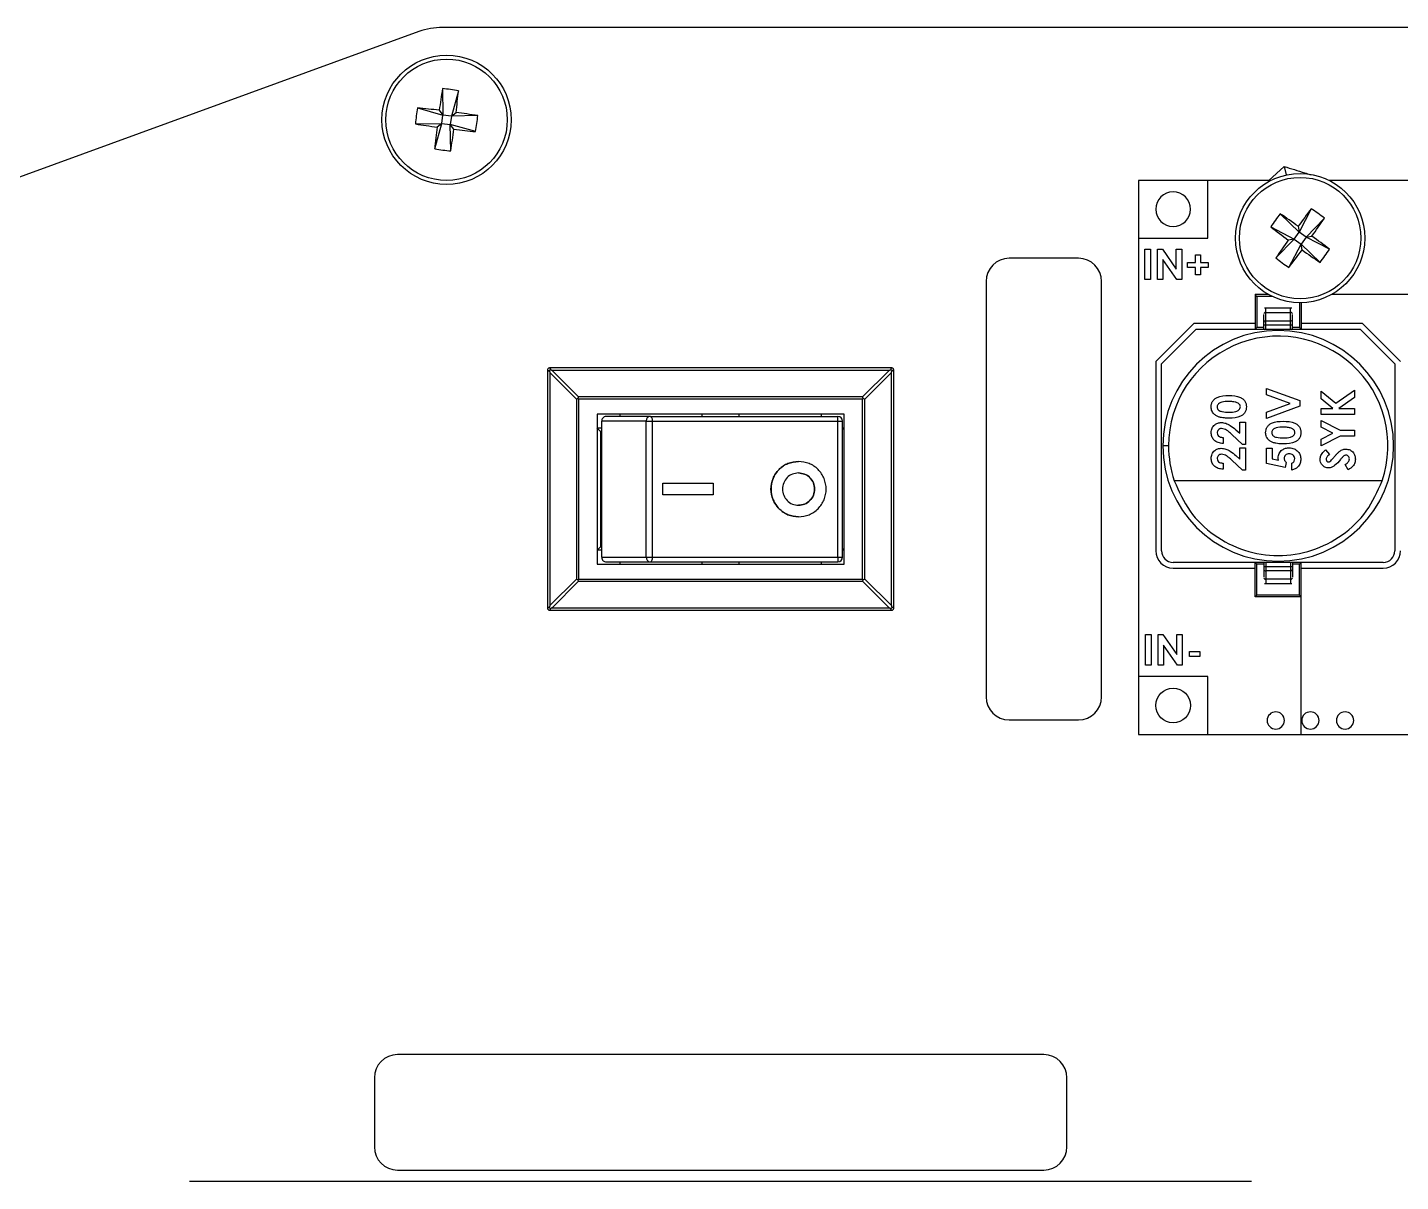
# Model space of a CAD drawing. Header units: millimetres. Extents: x 53 to 376, y 29 to 265.
# Drawn here: x 293.96 to 323.7, y 106.38 to 131.38 of the extents above; entities that cross this region are included whole.
import ezdxf

# ---------------------------------------------------------------- set-up
doc = ezdxf.new("R2010")
doc.units = ezdxf.units.MM

msp = doc.modelspace()

# ---------------------------------------------------------------- linework, layer by layer
at = {"color": 7, "linetype": 'Continuous', "lineweight": 25}
for p, q in [((302.4364, 131.2924), (261.4728, 116.3828)), ((362.9728, 131.3828), (302.9494, 131.3828)), ((302.9473, 130.057), (302.9576, 129.4863)), ((303.2947, 130.0125), (303.1411, 129.4628)), ((302.4079, 129.6399), (302.9576, 129.4863)), ((302.8788, 129.5882), (302.9576, 129.4863)), ((302.9341, 129.3028), (302.9576, 129.4863)), ((303.1411, 129.4628), (302.9576, 129.4863)), ((303.1411, 129.4628), (303.1176, 129.2793)), ((303.1411, 129.4628), (303.243, 129.5416)), ((303.7117, 129.4731), (303.1411, 129.4628)), ((302.3635, 129.2926), (302.9341, 129.3028)), ((302.7805, 128.7531), (302.9341, 129.3028)), ((302.9341, 129.3028), (302.8322, 129.224)), ((302.9341, 129.3028), (303.1176, 129.2793)), ((303.1964, 129.1774), (303.1176, 129.2793)), ((303.6673, 129.1257), (303.1176, 129.2793)), ((303.1278, 128.7087), (303.1176, 129.2793)), ((320.8485, 128.0703), (321.1779, 128.3725)), ((318.0228, 128.0703), (318.0228, 126.8203)), ((319.5228, 128.0703), (318.0228, 128.0703)), ((319.5228, 126.8203), (319.5228, 128.0703)), ((320.8923, 128.0703), (319.5228, 128.0703)), ((341.9154, 128.0703), (322.1532, 128.0703)), ((321.0917, 127.3465), (321.5018, 126.9494)), ((321.7647, 127.456), (321.5018, 126.9494)), ((320.8871, 127.0623), (321.3937, 126.7993)), ((321.4811, 127.0766), (321.5018, 126.9494)), ((322.0489, 127.2513), (321.6519, 126.8413)), ((318.0228, 126.8203), (319.5228, 126.8203)), ((318.0228, 126.8203), (318.0228, 117.3203)), ((320.9966, 126.3893), (321.3937, 126.7993)), ((321.3937, 126.7993), (321.2665, 126.7786)), ((321.2808, 126.1847), (321.5438, 126.6912)), ((321.3937, 126.7993), (321.5018, 126.9494)), ((321.3937, 126.7993), (321.5438, 126.6912)), ((321.6519, 126.8413), (321.5018, 126.9494)), ((321.6519, 126.8413), (321.5438, 126.6912)), ((321.5645, 126.5641), (321.5438, 126.6912)), ((321.9538, 126.2942), (321.5438, 126.6912)), ((321.6519, 126.8413), (321.779, 126.862)), ((322.1584, 126.5784), (321.6519, 126.8413)), ((318.1611, 125.9203), (318.1611, 126.5818)), ((318.1611, 126.5818), (318.2798, 126.5818)), ((318.2798, 126.5818), (318.2798, 125.9203)), ((318.4325, 125.9203), (318.4325, 126.5818)), ((318.4325, 126.5818), (318.5394, 126.5818)), ((318.5394, 126.5818), (318.8395, 126.1465)), ((318.8395, 126.1465), (318.8395, 126.5818)), ((318.8395, 126.5818), (318.9582, 126.5818)), ((318.9582, 126.5818), (318.9582, 125.9203)), ((319.255, 126.4546), (319.3653, 126.4546)), ((319.255, 126.2934), (319.255, 126.4546)), ((319.3653, 126.4546), (319.3653, 126.2934)), ((316.7228, 126.3828), (315.2228, 126.3828)), ((318.8505, 125.9203), (318.5512, 126.3543)), ((318.5512, 126.3543), (318.5512, 125.9203)), ((319.0854, 126.1832), (319.0854, 126.2934)), ((319.0854, 126.2934), (319.255, 126.2934)), ((319.255, 126.1832), (319.0854, 126.1832)), ((319.255, 126.0221), (319.255, 126.1832)), ((319.3653, 126.2934), (319.5349, 126.2934)), ((319.5349, 126.1832), (319.3653, 126.1832)), ((319.3653, 126.1832), (319.3653, 126.0221)), ((319.5349, 126.2934), (319.5349, 126.1832)), ((314.7228, 125.8828), (314.7228, 116.8828)), ((317.2228, 116.8828), (317.2228, 125.8828)), ((318.2798, 125.9203), (318.1611, 125.9203)), ((318.5512, 125.9203), (318.4325, 125.9203)), ((318.9582, 125.9203), (318.8505, 125.9203)), ((319.3653, 126.0221), (319.255, 126.0221)), ((320.5866, 125.5565), (320.5478, 125.5953)), ((320.845, 125.5953), (320.5478, 125.5953)), ((320.5478, 125.5953), (320.5478, 124.8453)), ((320.9205, 125.5565), (320.5866, 125.5565)), ((320.5866, 125.5565), (320.5866, 124.8842)), ((325.3728, 125.5953), (322.2005, 125.5953)), ((320.7491, 125.3065), (320.7803, 125.3065)), ((320.7803, 125.2117), (320.7803, 125.3065)), ((320.7803, 125.3065), (321.3153, 125.3065)), ((320.7803, 125.0286), (320.7803, 125.2117)), ((320.7803, 125.2117), (321.3153, 125.2117)), ((321.3153, 125.2117), (321.3153, 125.3065)), ((321.3153, 125.3065), (321.3464, 125.3065)), ((321.3153, 125.0286), (321.3153, 125.2117)), ((321.5089, 125.4204), (321.5089, 124.8842)), ((321.5478, 125.4205), (321.5478, 124.8453)), ((319.221, 124.9703), (318.3978, 124.1471)), ((320.5478, 124.9703), (319.221, 124.9703)), ((320.7353, 124.9888), (320.7353, 125.1674)), ((320.7353, 124.9402), (320.7353, 124.9888)), ((320.7353, 124.8453), (320.7353, 124.9402)), ((320.7353, 124.9402), (320.7803, 124.9402)), ((320.7803, 124.9402), (320.7803, 125.0286)), ((320.7803, 125.0286), (321.3153, 125.0286)), ((320.7803, 124.8453), (320.7803, 124.9402)), ((320.7803, 124.9402), (321.3153, 124.9402)), ((321.3153, 124.9402), (321.3153, 125.0286)), ((321.3153, 124.9402), (321.3603, 124.9402)), ((321.3153, 124.8453), (321.3153, 124.9402)), ((321.3603, 124.9888), (321.3603, 125.1674)), ((321.3603, 124.9402), (321.3603, 124.9888)), ((321.3603, 124.8453), (321.3603, 124.9402)), ((322.8745, 124.9703), (321.5478, 124.9703)), ((323.6978, 124.1471), (322.8745, 124.9703)), ((318.5228, 124.0953), (319.2728, 124.8453)), ((319.2728, 124.8453), (322.8228, 124.8453)), ((320.5866, 124.8842), (320.5478, 124.8453)), ((320.7353, 124.8842), (320.5866, 124.8842)), ((321.5089, 124.8842), (321.3603, 124.8842)), ((321.5089, 124.8842), (321.5478, 124.8453)), ((322.8228, 124.8453), (323.5728, 124.0953)), ((312.6728, 124.0078), (305.2728, 124.0078)), ((318.3978, 124.1471), (318.3978, 120.0453)), ((318.5228, 120.0453), (318.5228, 124.0953)), ((323.5728, 124.0953), (323.5728, 120.0453)), ((305.2228, 123.9578), (305.2228, 118.8078)), ((305.2758, 123.9078), (305.8508, 123.3329)), ((305.2758, 123.9078), (305.2758, 118.8578)), ((305.3228, 123.9548), (305.8977, 123.3798)), ((312.6228, 123.9548), (305.3228, 123.9548)), ((312.6228, 123.9548), (312.0478, 123.3798)), ((312.6697, 123.9078), (312.0948, 123.3329)), ((312.6697, 118.8578), (312.6697, 123.9078)), ((312.7228, 118.8078), (312.7228, 123.9578)), ((320.7953, 123.5643), (321.5203, 123.3015)), ((320.7953, 123.4258), (320.7953, 123.5643)), ((321.3102, 123.239), (320.7953, 123.4258)), ((321.9757, 123.502), (322.2964, 123.2437)), ((321.9757, 123.3378), (321.9757, 123.502)), ((322.2964, 123.2437), (322.7007, 123.5272)), ((322.7007, 123.5272), (322.7007, 123.3704)), ((305.8827, 123.3479), (305.8508, 123.3329)), ((305.8508, 123.3329), (305.8508, 119.4328)), ((305.8977, 123.3798), (305.8827, 123.3479)), ((312.0478, 123.3798), (305.8977, 123.3798)), ((312.0478, 123.3329), (305.8977, 123.3329)), ((305.8977, 123.3329), (305.8977, 119.4328)), ((312.0628, 123.3479), (312.0478, 123.3798)), ((312.0478, 119.4328), (312.0478, 123.3329)), ((312.0948, 123.3329), (312.0628, 123.3479)), ((312.0948, 119.4328), (312.0948, 123.3329)), ((320.7953, 123.0527), (321.3102, 123.239)), ((321.5203, 123.1761), (320.7953, 122.9137)), ((321.5203, 123.3015), (321.5203, 123.1761)), ((322.2309, 123.1321), (321.9757, 123.3378)), ((321.9757, 123.1321), (322.2309, 123.1321)), ((321.9757, 123.002), (321.9757, 123.1321)), ((322.7007, 123.3704), (322.3607, 123.1321)), ((322.3607, 123.1321), (322.7007, 123.1321)), ((322.7007, 123.1321), (322.7007, 123.002)), ((311.6478, 123.0078), (306.2978, 123.0078)), ((306.2978, 123.0078), (306.2978, 119.7578)), ((307.36, 122.8578), (306.3967, 122.8578)), ((306.3967, 119.9078), (306.3967, 122.8578)), ((307.4471, 122.9578), (306.4937, 122.9578)), ((306.7978, 122.9578), (306.7978, 123.0078)), ((307.36, 122.8578), (307.4987, 122.8578)), ((307.36, 119.9078), (307.36, 122.8578)), ((307.4471, 122.9578), (311.5124, 122.9578)), ((307.4987, 119.9078), (307.4987, 122.8578)), ((307.4987, 122.8578), (311.5105, 122.8578)), ((308.5728, 122.9578), (308.5728, 123.0078)), ((309.3728, 122.9578), (309.3728, 123.0078)), ((311.1478, 123.0078), (311.1478, 122.9578)), ((311.5105, 119.9078), (311.5105, 122.8578)), ((311.5105, 122.8578), (311.6124, 122.8578)), ((311.6124, 119.9078), (311.6124, 122.8578)), ((311.6478, 119.7578), (311.6478, 123.0078)), ((320.219, 122.8347), (320.3398, 122.8347)), ((320.219, 122.5907), (320.219, 122.8347)), ((320.3398, 122.8347), (320.3398, 122.3514)), ((320.7953, 122.9137), (320.7953, 123.0527)), ((322.7007, 123.002), (321.9757, 123.002)), ((321.9757, 122.8672), (322.3867, 122.6581)), ((321.9757, 122.7224), (321.9757, 122.8672)), ((306.2978, 122.7078), (306.3967, 122.7078)), ((306.3728, 122.6328), (306.3728, 120.1328)), ((306.3967, 122.6328), (306.3728, 122.6328)), ((311.6124, 122.7078), (311.6478, 122.7078)), ((320.2739, 122.3514), (320.0454, 122.566)), ((320.1323, 122.6664), (320.219, 122.5907)), ((322.23, 122.593), (321.9757, 122.7224)), ((321.9757, 122.4636), (322.23, 122.593)), ((322.3867, 122.528), (321.9757, 122.3188)), ((322.3867, 122.6581), (322.7007, 122.6581)), ((322.7007, 122.528), (322.3867, 122.528)), ((322.7007, 122.6581), (322.7007, 122.528)), ((318.6728, 122.3203), (318.5478, 122.3203)), ((319.8565, 122.5001), (319.8565, 122.3699)), ((320.219, 122.277), (320.3398, 122.277)), ((320.219, 122.033), (320.219, 122.277)), ((320.3398, 122.3514), (320.2739, 122.3514)), ((320.3398, 122.277), (320.3398, 121.7937)), ((320.7953, 122.2677), (320.9161, 122.2677)), ((320.7953, 121.9376), (320.7953, 122.2677)), ((320.9161, 122.2677), (320.9161, 122.0407)), ((321.9757, 122.3188), (321.9757, 122.4636)), ((322.0726, 122.2305), (322.1616, 122.1332)), ((310.6592, 121.9828), (310.6583, 121.9828)), ((319.8565, 121.9424), (319.8565, 121.8123)), ((320.2739, 121.7937), (320.0454, 122.0083)), ((320.1323, 122.1087), (320.219, 122.033)), ((321.1975, 121.8523), (320.7953, 121.9376)), ((320.9161, 122.0407), (321.0532, 122.0124)), ((321.2227, 121.9618), (321.1975, 121.8523)), ((321.3436, 121.7937), (321.3436, 121.9424)), ((320.3398, 121.7937), (320.2739, 121.7937)), ((322.5649, 121.803), (322.4962, 121.9174)), ((307.7175, 121.2578), (307.7175, 121.5078)), ((307.7224, 121.5078), (307.7175, 121.5078)), ((307.7224, 121.2578), (307.7224, 121.5078)), ((308.8119, 121.5078), (308.8119, 121.2578)), ((323.2978, 121.56), (318.7978, 121.56)), ((307.7224, 121.2578), (307.7175, 121.2578)), ((310.6592, 120.7828), (310.6583, 120.7828)), ((306.3967, 120.0578), (306.2978, 120.0578)), ((306.3728, 120.1328), (306.3967, 120.1328)), ((306.3967, 119.9078), (307.36, 119.9078)), ((307.36, 119.9078), (307.4987, 119.9078)), ((307.4987, 119.9078), (311.5105, 119.9078)), ((311.5105, 119.9078), (311.6124, 119.9078)), ((311.6478, 120.0578), (311.6124, 120.0932)), ((311.6478, 120.0578), (311.6124, 120.0578)), ((306.2978, 119.7578), (311.6478, 119.7578)), ((306.4937, 119.8078), (307.4471, 119.8078)), ((306.7978, 119.7578), (306.7978, 119.8078)), ((307.4471, 119.8078), (311.5124, 119.8078)), ((308.5728, 119.7578), (308.5728, 119.8078)), ((309.3728, 119.7578), (309.3728, 119.8078)), ((311.1478, 119.8078), (311.1478, 119.7578)), ((323.3228, 119.7953), (318.7728, 119.7953)), ((318.7728, 119.6703), (320.5478, 119.6703)), ((320.5866, 119.7565), (320.5478, 119.7953)), ((320.5478, 119.0453), (320.5478, 119.7953)), ((320.5866, 119.0842), (320.5866, 119.7565)), ((320.7353, 119.7565), (320.5866, 119.7565)), ((320.7353, 119.7953), (320.7353, 119.7005)), ((320.7803, 119.7005), (320.7353, 119.7005)), ((320.7353, 119.7005), (320.7353, 119.6518)), ((320.7353, 119.6518), (320.7353, 119.4732)), ((320.7803, 119.7953), (320.7803, 119.7005)), ((321.3153, 119.7005), (320.7803, 119.7005)), ((320.7803, 119.7005), (320.7803, 119.612)), ((321.3153, 119.612), (320.7803, 119.612)), ((320.7803, 119.612), (320.7803, 119.429)), ((321.3153, 119.7953), (321.3153, 119.7005)), ((321.3603, 119.7005), (321.3153, 119.7005)), ((321.3153, 119.7005), (321.3153, 119.612)), ((321.3153, 119.612), (321.3153, 119.429)), ((321.3603, 119.7953), (321.3603, 119.7005)), ((321.5089, 119.7565), (321.3603, 119.7565)), ((321.3603, 119.7005), (321.3603, 119.6518)), ((321.3603, 119.6518), (321.3603, 119.4732)), ((321.5089, 119.7565), (321.5478, 119.7953)), ((321.5089, 119.0842), (321.5089, 119.7565)), ((321.5478, 119.0453), (321.5478, 119.7953)), ((321.5478, 116.0703), (321.5478, 119.6703)), ((321.5478, 119.6703), (323.3228, 119.6703)), ((305.2758, 118.8578), (305.8508, 119.4328)), ((305.3228, 118.8109), (305.8977, 119.3858)), ((305.8508, 119.4328), (305.8827, 119.4178)), ((305.8827, 119.4178), (305.8977, 119.3858)), ((305.8977, 119.4328), (312.0478, 119.4328)), ((305.8977, 119.3858), (312.0478, 119.3858)), ((312.0478, 119.3858), (312.0628, 119.4178)), ((312.6228, 118.8109), (312.0478, 119.3858)), ((312.0628, 119.4178), (312.0948, 119.4328)), ((312.6697, 118.8578), (312.0948, 119.4328)), ((320.7803, 119.3341), (320.7491, 119.3341)), ((321.3153, 119.429), (320.7803, 119.429)), ((320.7803, 119.429), (320.7803, 119.3341)), ((321.3153, 119.3341), (320.7803, 119.3341)), ((321.3153, 119.429), (321.3153, 119.3341)), ((321.3464, 119.3341), (321.3153, 119.3341)), ((320.5866, 119.0842), (320.5478, 119.0453)), ((321.5478, 119.0453), (320.5478, 119.0453)), ((321.5089, 119.0842), (320.5866, 119.0842)), ((321.5089, 119.0842), (321.5478, 119.0453)), ((305.2728, 118.7578), (312.6728, 118.7578)), ((305.3228, 118.8109), (312.6228, 118.8109)), ((318.1748, 118.2318), (318.2935, 118.2318)), ((318.1748, 117.5703), (318.1748, 118.2318)), ((318.2935, 118.2318), (318.2935, 117.5703)), ((318.4461, 117.5703), (318.4461, 118.2318)), ((318.4461, 118.2318), (318.553, 118.2318)), ((318.553, 118.2318), (318.8532, 117.7965)), ((318.8532, 117.7965), (318.8532, 118.2318)), ((318.8532, 118.2318), (318.9719, 118.2318)), ((318.9719, 118.2318), (318.9719, 117.5703)), ((318.8642, 117.5703), (318.5648, 118.0043)), ((318.5648, 118.0043), (318.5648, 117.5703)), ((319.1245, 117.7569), (319.1245, 117.8671)), ((319.1245, 117.8671), (319.3535, 117.8671)), ((319.3535, 117.8671), (319.3535, 117.7569)), ((318.2935, 117.5703), (318.1748, 117.5703)), ((318.5648, 117.5703), (318.4461, 117.5703)), ((318.9719, 117.5703), (318.8642, 117.5703)), ((319.3535, 117.7569), (319.1245, 117.7569)), ((318.0228, 117.3203), (318.0228, 116.0703)), ((319.5228, 117.3203), (318.0228, 117.3203)), ((319.5228, 116.0703), (319.5228, 117.3203)), ((315.2228, 116.3828), (316.7228, 116.3828)), ((318.0228, 116.0703), (319.5228, 116.0703)), ((319.5228, 116.0703), (321.5478, 116.0703)), ((321.5478, 116.0703), (324.6978, 116.0703)), ((315.9728, 109.1328), (301.9728, 109.1328)), ((301.4728, 108.6328), (301.4728, 107.1328)), ((316.4728, 107.1328), (316.4728, 108.6328)), ((301.9728, 106.6328), (315.9728, 106.6328)), ((320.4728, 106.3828), (297.4728, 106.3828))]:
    msp.add_line(p, q, dxfattribs=at)
at = {"color": 8, "linetype": 'Continuous', "lineweight": 25}
for p, q in [((321.1779, 128.3725), (321.2192, 128.187)), ((320.7491, 125.2117), (320.7803, 125.2117)), ((321.3153, 125.2117), (321.3464, 125.2117)), ((320.7803, 119.429), (320.7491, 119.429)), ((321.3464, 119.429), (321.3153, 119.429))]:
    msp.add_line(p, q, dxfattribs=at)
at = {"color": 7, "linetype": 'Continuous', "lineweight": 25, "flags": 128}
for points in [[(307.4987, 122.8578), (307.4977, 122.8773), (307.4948, 122.8961), (307.49, 122.9134), (307.4836, 122.9285), (307.4758, 122.941), (307.4668, 122.9502), (307.4571, 122.9559), (307.4471, 122.9578)], [(306.3728, 122.6328), (306.3308, 122.6748), (306.2978, 122.7078)], [(311.6124, 122.6725), (311.6148, 122.6748), (311.6478, 122.7078)], [(306.2978, 120.0578), (306.3398, 120.0998), (306.3728, 120.1328)], [(307.4471, 119.8078), (307.4571, 119.8097), (307.4668, 119.8154), (307.4758, 119.8247), (307.4836, 119.8371), (307.49, 119.8523), (307.4948, 119.8696), (307.4977, 119.8883), (307.4987, 119.9078)]]:
    msp.add_lwpolyline(points, dxfattribs=at)
at = {"color": 7, "linetype": 'Continuous', "lineweight": 25}
for centre, radius in [((303.0376, 129.3828), 1.4), ((303.0376, 129.3828), 1.3147), ((321.5228, 126.8203), 1.4), ((321.5228, 126.8203), 1.3147), ((318.7728, 116.6953), 0.375)]:
    msp.add_circle(centre, radius, dxfattribs=at)
for centre, radius, start, end in [((302.9494, 129.8828), 1.5, 90, 110), ((325.5057, 126.5187), 22.8341, 171.08576, 172.27445), ((302.6123, 126.0602), 4.0108, 80.2048, 85.20877), ((280.5764, 132.2686), 22.83, 353.13971, 354.32861), ((306.3607, 128.9575), 4.0113, 170.2054, 175.20874), ((300.1524, 106.9258), 22.8258, 83.13996, 84.32908), ((300.1698, 106.8907), 22.8585, 81.08618, 82.2736), ((299.7145, 129.8081), 4.0112, 350.20543, 355.20886), ((305.899, 151.8328), 22.8158, 261.08551, 262.27515), ((325.5142, 126.4954), 22.8456, 173.14027, 174.32837), ((280.5801, 132.2454), 22.8234, 351.0856, 352.27484), ((305.9251, 151.8595), 22.8456, 263.14004, 264.32813), ((303.4627, 132.7047), 4.01, 260.20493, 265.20985), ((318.7728, 127.4453), 0.375, 0, 180), ((318.7728, 127.4453), 0.375, 180, 0), ((324.2414, 124.8626), 4.0112, 141.74075, 146.74416), ((308.2989, 108.4764), 22.7977, 54.67431, 55.8649), ((339.908, 113.5951), 22.832, 142.62131, 143.81011), ((319.5644, 124.1008), 4.0123, 51.74104, 56.74323), ((334.7594, 145.2204), 22.8507, 232.62126, 233.80908), ((303.1498, 140.0644), 22.8331, 324.67517, 325.86391), ((339.8835, 113.5848), 22.8181, 144.67487, 145.86439), ((308.2927, 108.4287), 22.84, 52.62141, 53.80979), ((323.4803, 129.5387), 4.0109, 231.74069, 236.74458), ((303.1128, 140.0642), 22.863, 322.62185, 323.80903), ((334.7897, 145.2263), 22.8733, 234.67621, 235.86287), ((318.8039, 128.7782), 4.0115, 321.74114, 326.74423), ((315.2228, 125.8828), 0.5, 90, 180), ((316.7228, 125.8828), 0.5, 0, 90), ((320.7778, 124.986), 0.0426, 86.70488, 176.2683), ((321.3177, 124.986), 0.0426, 3.7317, 93.29512), ((321.0478, 122.3203), 2.5, 0, 180), ((321.0478, 122.3203), 2.375, 341.32828, 180), ((307.454, 122.8639), 0.0942, 94.22876, 183.67908), ((311.5124, 122.8578), 0.1, 359.99945, 89.99811), ((321.0478, 122.3203), 2.5, 180, 0), ((321.0478, 122.3203), 2.375, 180, 198.67172), ((307.454, 119.9018), 0.0942, 176.32092, 265.77124), ((312.8448, 119.8828), 1.3345, 178.92703, 183.22206), ((311.5124, 119.9078), 0.1, 270.00189, 0.00055), ((318.7728, 120.0453), 0.375, 180, 270), ((318.7728, 120.0453), 0.25, 180, 270), ((323.3228, 120.0453), 0.375, 270, 0), ((323.3228, 120.0453), 0.25, 270, 0), ((320.7778, 119.6546), 0.0426, 183.73037, 273.29911), ((321.3177, 119.6546), 0.0426, 266.70089, 356.26963), ((315.2228, 116.8828), 0.5, 180, 270), ((316.7228, 116.8828), 0.5, 270, 0), ((320.9962, 116.3703), 0.1875, 0, 180), ((320.9962, 116.3703), 0.1875, 180, 0), ((321.7462, 116.3703), 0.1875, 0, 180), ((321.7462, 116.3703), 0.1875, 180, 0), ((322.4962, 116.3703), 0.1875, 0, 180), ((322.4962, 116.3703), 0.1875, 180, 0), ((301.9728, 108.6328), 0.5, 90, 180), ((315.9728, 108.6328), 0.5, 0, 90), ((301.9728, 107.1328), 0.5, 180, 270), ((315.9728, 107.1328), 0.5, 270, 0)]:
    msp.add_arc(centre, radius, start, end, dxfattribs=at)
at = {"color": 8, "linetype": 'Continuous', "lineweight": 25}
for centre, radius, start, end in [((320.779, 125.1663), 0.0454, 88.42945, 151.39832), ((321.3165, 125.1663), 0.0454, 28.60168, 91.57055), ((320.779, 119.4744), 0.0455, 208.60609, 271.56224), ((321.3165, 119.4744), 0.0455, 268.43776, 331.39391)]:
    msp.add_arc(centre, radius, start, end, dxfattribs=at)
at = {"color": 7, "linetype": 'Continuous', "lineweight": 25}
for points, knots in [([(321.1779, 128.3725), (321.3248, 128.3263), (321.5116, 128.2674), (321.7045, 128.2067), (321.7459, 128.1937)], [0, 0, 0, 0, 0.7858803, 1, 1, 1, 1]), ([(305.2728, 124.0078), (305.2662, 124.0071), (305.2531, 124.0056), (305.2366, 123.994), (305.225, 123.9775), (305.2235, 123.9644), (305.2228, 123.9578)], [0, 0, 0, 0, 0.2499991, 0.5000039, 0.7500103, 1, 1, 1, 1]), ([(305.2728, 124.0078), (305.273, 124.0073), (305.2736, 124.0063), (305.2778, 123.9981), (305.2843, 123.9849), (305.2905, 123.9724), (305.2937, 123.9659)], [0, 0, 0, 0, 0.2280829, 0.4691577, 0.7257658, 1, 1, 1, 1]), ([(312.6728, 124.0078), (312.6725, 124.0073), (312.672, 124.0063), (312.6677, 123.9981), (312.6612, 123.9849), (312.655, 123.9724), (312.6518, 123.9659)], [0, 0, 0, 0, 0.228083, 0.4691575, 0.7257661, 1, 1, 1, 1]), ([(312.7228, 123.9578), (312.722, 123.9644), (312.7205, 123.9775), (312.709, 123.994), (312.6924, 124.0056), (312.6793, 124.0071), (312.6728, 124.0078)], [0, 0, 0, 0, 0.2499884, 0.4999968, 0.7499999, 1, 1, 1, 1]), ([(305.2228, 123.9578), (305.2233, 123.9576), (305.2242, 123.957), (305.2325, 123.9528), (305.2457, 123.9463), (305.2582, 123.9401), (305.2647, 123.9369)], [0, 0, 0, 0, 0.2280843, 0.4691589, 0.7257651, 1, 1, 1, 1]), ([(305.2647, 123.9369), (305.264, 123.9391), (305.2627, 123.9433), (305.2629, 123.9499), (305.2652, 123.9561), (305.2693, 123.9613), (305.2745, 123.9654), (305.2807, 123.9677), (305.2873, 123.9679), (305.2915, 123.9666), (305.2937, 123.9659)], [0, 0, 0, 0, 0.13401067, 0.25444855, 0.37254218, 0.50002499, 0.62752508, 0.74560556, 0.86604972, 1, 1, 1, 1]), ([(305.2647, 123.9369), (305.2666, 123.9316), (305.2703, 123.9219), (305.2741, 123.9122), (305.2758, 123.9078)], [0, 0, 0, 0, 0.5498441, 1, 1, 1, 1]), ([(305.2937, 123.9659), (305.299, 123.9639), (305.3087, 123.9603), (305.3184, 123.9565), (305.3228, 123.9548)], [0, 0, 0, 0, 0.5498352, 1, 1, 1, 1]), ([(312.6228, 123.9548), (312.6283, 123.9569), (312.638, 123.9608), (312.6477, 123.9644), (312.6518, 123.9659)], [0, 0, 0, 0, 0.5700517, 1, 1, 1, 1]), ([(312.6518, 123.9659), (312.654, 123.9666), (312.6582, 123.9679), (312.6649, 123.9677), (312.671, 123.9654), (312.6763, 123.9613), (312.6804, 123.9561), (312.6826, 123.9499), (312.6829, 123.9433), (312.6816, 123.9391), (312.6809, 123.9369)], [0, 0, 0, 0, 0.1339859, 0.2544418, 0.3725255, 0.5000064, 0.6275021, 0.7455939, 0.8660276, 1, 1, 1, 1]), ([(312.6697, 123.9078), (312.6719, 123.9133), (312.6757, 123.923), (312.6793, 123.9327), (312.6809, 123.9369)], [0, 0, 0, 0, 0.5700701, 1, 1, 1, 1]), ([(312.7228, 123.9578), (312.7223, 123.9576), (312.7213, 123.957), (312.7131, 123.9528), (312.6999, 123.9463), (312.6874, 123.9401), (312.6809, 123.9369)], [0, 0, 0, 0, 0.2280844, 0.4691599, 0.7257657, 1, 1, 1, 1]), ([(319.5962, 123.1625), (319.5975, 123.184), (319.6002, 123.227), (319.6263, 123.2872), (319.6691, 123.3363), (319.7801, 123.4042), (319.8899, 123.408), (319.9776, 123.411)], [0, 0, 0, 0, 0.1254135, 0.2506434, 0.3758469, 0.5012852, 1, 1, 1, 1]), ([(319.9776, 123.411), (320.0648, 123.4078), (320.1739, 123.4038), (320.2852, 123.3383), (320.3298, 123.291), (320.3549, 123.2304), (320.3572, 123.1877), (320.3584, 123.1663)], [0, 0, 0, 0, 0.4988082, 0.6242589, 0.7494312, 0.8745741, 1, 1, 1, 1]), ([(305.8827, 123.3479), (305.8855, 123.3451), (305.8905, 123.3401), (305.8955, 123.3351), (305.8977, 123.3329)], [0, 0, 0, 0, 0.5599879, 1, 1, 1, 1]), ([(312.0478, 123.3329), (312.0506, 123.3357), (312.0556, 123.3407), (312.0606, 123.3457), (312.0628, 123.3479)], [0, 0, 0, 0, 0.5600106, 1, 1, 1, 1]), ([(319.6948, 122.9779), (319.6752, 122.9933), (319.6428, 123.0187), (319.6135, 123.0681), (319.5985, 123.1143), (319.597, 123.1464), (319.5962, 123.1625)], [0, 0, 0, 0, 0.33956275, 0.55963772, 0.77973329, 1, 1, 1, 1]), ([(319.9776, 123.2808), (319.9263, 123.2806), (319.8494, 123.2802), (319.7655, 123.2442), (319.7311, 123.2041), (319.7279, 123.1785), (319.7263, 123.1657)], [0, 0, 0, 0, 0.5014477, 0.7503766, 0.8752939, 1, 1, 1, 1]), ([(319.7263, 123.1657), (319.7279, 123.1524), (319.7309, 123.126), (319.7639, 123.0821), (319.8543, 123.0498), (319.9332, 123.049), (319.9859, 123.0485)], [0, 0, 0, 0, 0.1248983, 0.24966104, 0.49862836, 1, 1, 1, 1]), ([(320.1784, 123.2451), (320.1569, 123.2544), (320.1215, 123.2696), (320.0681, 123.2765), (320.023, 123.2804), (319.9927, 123.2807), (319.9776, 123.2808)], [0, 0, 0, 0, 0.3391628, 0.5594036, 0.7796806, 1, 1, 1, 1]), ([(320.3584, 123.1663), (320.3572, 123.145), (320.3548, 123.1026), (320.3307, 123.0423), (320.2884, 122.9937), (320.18, 122.9249), (320.0713, 122.9213), (319.9844, 122.9183)], [0, 0, 0, 0, 0.1254734, 0.2507356, 0.3759936, 0.5014448, 1, 1, 1, 1]), ([(319.9859, 123.0485), (320.0361, 123.0488), (320.1113, 123.0492), (320.1927, 123.0873), (320.224, 123.1281), (320.2269, 123.1532), (320.2283, 123.1657)], [0, 0, 0, 0, 0.5014111, 0.7501522, 0.8750826, 1, 1, 1, 1]), ([(320.2283, 123.1657), (320.2272, 123.1769), (320.2254, 123.1954), (320.2118, 123.2176), (320.1967, 123.2333), (320.1845, 123.2412), (320.1784, 123.2451)], [0, 0, 0, 0, 0.3389622, 0.5591609, 0.7794856, 1, 1, 1, 1]), ([(306.4937, 122.9578), (306.4795, 122.9559), (306.4511, 122.9522), (306.4192, 122.9255), (306.4001, 122.8925), (306.3978, 122.8694), (306.3967, 122.8578)], [0, 0, 0, 0, 0.279607, 0.559334, 0.7796911, 1, 1, 1, 1]), ([(311.5105, 122.8578), (311.5106, 122.8709), (311.5106, 122.8971), (311.5111, 122.9302), (311.5117, 122.9533), (311.5122, 122.9563), (311.5124, 122.9578)], [0, 0, 0, 0, 0.24999933, 0.4999947, 0.74999868, 1, 1, 1, 1]), ([(319.5962, 122.6078), (319.5995, 122.6401), (319.606, 122.7044), (319.6659, 122.7757), (319.7383, 122.8169), (319.7885, 122.8226), (319.8136, 122.8254)], [0, 0, 0, 0, 0.2797504, 0.5589646, 0.7796341, 1, 1, 1, 1]), ([(319.9844, 122.9183), (319.9505, 122.919), (319.8945, 122.9202), (319.8175, 122.9312), (319.7529, 122.9465), (319.7142, 122.9674), (319.6948, 122.9779)], [0, 0, 0, 0, 0.3401482, 0.5602514, 0.7802453, 1, 1, 1, 1]), ([(319.8136, 122.8254), (319.8475, 122.8214), (319.9152, 122.8134), (320.0246, 122.7568), (320.0914, 122.7007), (320.1323, 122.6664)], [0, 0, 0, 0, 0.2794412, 0.5594764, 1, 1, 1, 1]), ([(320.7767, 122.6048), (320.778, 122.6263), (320.7806, 122.6693), (320.8067, 122.7295), (320.8496, 122.7786), (320.9605, 122.8465), (321.0703, 122.8503), (321.158, 122.8533)], [0, 0, 0, 0, 0.1254134, 0.2506431, 0.3758464, 0.5012865, 1, 1, 1, 1]), ([(321.158, 122.8533), (321.2452, 122.8501), (321.3544, 122.8461), (321.4657, 122.7806), (321.5103, 122.7333), (321.5353, 122.6727), (321.5377, 122.63), (321.5388, 122.6086)], [0, 0, 0, 0, 0.4988088, 0.6242572, 0.749428, 0.8745747, 1, 1, 1, 1]), ([(319.8565, 122.3699), (319.8196, 122.3739), (319.7461, 122.3817), (319.6569, 122.4391), (319.6036, 122.5207), (319.5987, 122.5788), (319.5962, 122.6078)], [0, 0, 0, 0, 0.2806374, 0.5599261, 0.7797825, 1, 1, 1, 1]), ([(319.8228, 122.6953), (319.8085, 122.6939), (319.7801, 122.6911), (319.7476, 122.666), (319.7288, 122.634), (319.7272, 122.6116), (319.7263, 122.6004)], [0, 0, 0, 0, 0.2798445, 0.5591832, 0.7793882, 1, 1, 1, 1]), ([(319.7263, 122.6004), (319.7293, 122.5834), (319.7352, 122.5492), (319.7858, 122.5082), (319.8297, 122.5031), (319.8565, 122.5001)], [0, 0, 0, 0, 0.2787551, 0.559274, 1, 1, 1, 1]), ([(320.0454, 122.566), (320.0235, 122.5862), (319.9873, 122.6196), (319.9324, 122.6603), (319.8804, 122.6876), (319.842, 122.6927), (319.8228, 122.6953)], [0, 0, 0, 0, 0.3404231, 0.5606413, 0.7806211, 1, 1, 1, 1]), ([(320.8753, 122.4202), (320.8556, 122.4356), (320.8233, 122.461), (320.7939, 122.5104), (320.7789, 122.5566), (320.7774, 122.5887), (320.7767, 122.6048)], [0, 0, 0, 0, 0.3395693, 0.5596353, 0.7797327, 1, 1, 1, 1]), ([(321.158, 122.7231), (321.1067, 122.7229), (321.0299, 122.7225), (320.946, 122.6865), (320.9115, 122.6464), (320.9084, 122.6208), (320.9068, 122.608)], [0, 0, 0, 0, 0.5014481, 0.7503745, 0.8752938, 1, 1, 1, 1]), ([(320.9068, 122.608), (320.9083, 122.5948), (320.9114, 122.5683), (320.9444, 122.5244), (321.0348, 122.4921), (321.1136, 122.4913), (321.1663, 122.4908)], [0, 0, 0, 0, 0.1248925, 0.2496617, 0.498629, 1, 1, 1, 1]), ([(321.3589, 122.6874), (321.3374, 122.6967), (321.3019, 122.7119), (321.2485, 122.7188), (321.2034, 122.7227), (321.1732, 122.723), (321.158, 122.7231)], [0, 0, 0, 0, 0.3391628, 0.5594036, 0.7796806, 1, 1, 1, 1]), ([(321.5388, 122.6086), (321.5377, 122.5873), (321.5353, 122.5449), (321.5112, 122.4846), (321.4689, 122.436), (321.3604, 122.3672), (321.2517, 122.3636), (321.1649, 122.3606)], [0, 0, 0, 0, 0.1254737, 0.2507361, 0.3759943, 0.5014438, 1, 1, 1, 1]), ([(321.1663, 122.4908), (321.2166, 122.4911), (321.2917, 122.4915), (321.3732, 122.5296), (321.4045, 122.5704), (321.4073, 122.5955), (321.4087, 122.608)], [0, 0, 0, 0, 0.50140876, 0.75015332, 0.87508227, 1, 1, 1, 1]), ([(321.4087, 122.608), (321.4076, 122.6192), (321.4058, 122.6377), (321.3923, 122.6599), (321.3772, 122.6757), (321.365, 122.6835), (321.3589, 122.6874)], [0, 0, 0, 0, 0.3389622, 0.5591609, 0.7794856, 1, 1, 1, 1]), ([(319.5962, 122.0501), (319.5995, 122.0824), (319.606, 122.1467), (319.6659, 122.218), (319.7383, 122.2592), (319.7885, 122.2649), (319.8136, 122.2677)], [0, 0, 0, 0, 0.27974652, 0.55896228, 0.77963296, 1, 1, 1, 1]), ([(319.8136, 122.2677), (319.8475, 122.2637), (319.9152, 122.2557), (320.0246, 122.1992), (320.0914, 122.143), (320.1323, 122.1087)], [0, 0, 0, 0, 0.279441, 0.5594737, 1, 1, 1, 1]), ([(321.1649, 122.3606), (321.1309, 122.3613), (321.075, 122.3625), (320.9979, 122.3735), (320.9334, 122.3888), (320.8946, 122.4097), (320.8753, 122.4202)], [0, 0, 0, 0, 0.3401483, 0.5602526, 0.7802451, 1, 1, 1, 1]), ([(321.0462, 122.0573), (321.0504, 122.0915), (321.0587, 122.1599), (321.1265, 122.2328), (321.2061, 122.2717), (321.2597, 122.2752), (321.2866, 122.277)], [0, 0, 0, 0, 0.2792896, 0.5587598, 0.7791565, 1, 1, 1, 1]), ([(321.2866, 122.277), (321.3232, 122.2732), (321.3963, 122.2656), (321.4792, 122.2011), (321.5309, 122.1207), (321.5362, 122.0633), (321.5388, 122.0346)], [0, 0, 0, 0, 0.2798466, 0.5595621, 0.7797226, 1, 1, 1, 1]), ([(321.9571, 122.0304), (321.9601, 122.0576), (321.9651, 122.1025), (321.9975, 122.1567), (322.0328, 122.1959), (322.0593, 122.219), (322.0726, 122.2305)], [0, 0, 0, 0, 0.3389757, 0.5590816, 0.7794795, 1, 1, 1, 1]), ([(322.3466, 122.1742), (322.3625, 122.1884), (322.3887, 122.2118), (322.4318, 122.235), (322.4716, 122.2473), (322.4991, 122.2485), (322.5129, 122.2491)], [0, 0, 0, 0, 0.3400239, 0.5600156, 0.7799717, 1, 1, 1, 1]), ([(322.5129, 122.2491), (322.5445, 122.2457), (322.6077, 122.2388), (322.6771, 122.1788), (322.7143, 122.1057), (322.7176, 122.0562), (322.7193, 122.0314)], [0, 0, 0, 0, 0.2796195, 0.5589549, 0.779221, 1, 1, 1, 1]), ([(310.6583, 120.7828), (310.5801, 120.7918), (310.4238, 120.8099), (310.226, 120.9486), (310.0943, 121.1469), (310.0481, 121.3828), (310.0943, 121.6187), (310.226, 121.817), (310.4238, 121.9558), (310.5801, 121.9738), (310.6583, 121.9828)], [0, 0, 0, 0, 0.1250355, 0.250051, 0.3750363, 0.4999999, 0.6249634, 0.7499488, 0.874964, 1, 1, 1, 1]), ([(310.6592, 121.9828), (310.5812, 121.9738), (310.425, 121.9558), (310.2275, 121.817), (310.096, 121.6187), (310.0499, 121.3828), (310.096, 121.147), (310.2275, 120.9487), (310.425, 120.8099), (310.5812, 120.7918), (310.6592, 120.7828)], [0, 0, 0, 0, 0.1249589, 0.2499423, 0.3749595, 0.5000001, 0.6250407, 0.7500579, 0.8750416, 1, 1, 1, 1]), ([(310.6592, 120.7828), (310.7374, 120.7918), (310.8938, 120.8099), (311.0932, 120.9487), (311.2265, 121.147), (311.2734, 121.3828), (311.2265, 121.6187), (311.0932, 121.817), (310.8938, 121.9558), (310.7374, 121.9738), (310.6592, 121.9828)], [0, 0, 0, 0, 0.12495838, 0.24994204, 0.37495928, 0.49999988, 0.62504047, 0.75005772, 0.87504109, 1, 1, 1, 1]), ([(319.8565, 121.8123), (319.8196, 121.8162), (319.7461, 121.824), (319.6569, 121.8814), (319.6036, 121.963), (319.5987, 122.0211), (319.5962, 122.0501)], [0, 0, 0, 0, 0.2806365, 0.5599269, 0.7797786, 1, 1, 1, 1]), ([(319.8228, 122.1376), (319.8085, 122.1362), (319.7801, 122.1334), (319.7476, 122.1083), (319.7288, 122.0763), (319.7272, 122.0539), (319.7263, 122.0427)], [0, 0, 0, 0, 0.2798445, 0.5591832, 0.7793882, 1, 1, 1, 1]), ([(319.7263, 122.0427), (319.7293, 122.0257), (319.7352, 121.9915), (319.7858, 121.9505), (319.8297, 121.9455), (319.8565, 121.9424)], [0, 0, 0, 0, 0.2787551, 0.559274, 1, 1, 1, 1]), ([(320.0454, 122.0083), (320.0235, 122.0285), (319.9873, 122.0619), (319.9324, 122.1026), (319.8804, 122.1299), (319.842, 122.135), (319.8228, 122.1376)], [0, 0, 0, 0, 0.3404231, 0.5606413, 0.7806211, 1, 1, 1, 1]), ([(321.0532, 122.0124), (321.0518, 122.0174), (321.0496, 122.0256), (321.0476, 122.0373), (321.0465, 122.0472), (321.0463, 122.0539), (321.0462, 122.0573)], [0, 0, 0, 0, 0.3399341, 0.5599958, 0.7800007, 1, 1, 1, 1]), ([(321.2911, 122.1469), (321.2752, 122.1456), (321.2434, 122.1432), (321.2054, 122.1183), (321.1803, 122.0849), (321.1776, 122.0599), (321.1763, 122.0474)], [0, 0, 0, 0, 0.2803437, 0.5598958, 0.7800244, 1, 1, 1, 1]), ([(321.1763, 122.0474), (321.1777, 122.036), (321.18, 122.0173), (321.1932, 121.9945), (321.2065, 121.9769), (321.2173, 121.9669), (321.2227, 121.9618)], [0, 0, 0, 0, 0.33883117, 0.55909429, 0.77948736, 1, 1, 1, 1]), ([(321.4087, 122.042), (321.4064, 122.0585), (321.4019, 122.0915), (321.3683, 122.1257), (321.3299, 122.1444), (321.304, 122.146), (321.2911, 122.1469)], [0, 0, 0, 0, 0.2790903, 0.5587593, 0.7791458, 1, 1, 1, 1]), ([(321.3436, 121.9424), (321.3538, 121.9483), (321.3741, 121.9601), (321.4018, 121.9932), (321.4061, 122.0235), (321.4087, 122.042)], [0, 0, 0, 0, 0.28109, 0.5618104, 1, 1, 1, 1]), ([(321.5388, 122.0346), (321.536, 122.003), (321.5304, 121.9399), (321.4805, 121.8642), (321.4152, 121.8145), (321.3675, 121.8006), (321.3436, 121.7937)], [0, 0, 0, 0, 0.27986806, 0.55937195, 0.7795073, 1, 1, 1, 1]), ([(322.141, 121.8401), (322.1134, 121.8436), (322.0581, 121.8505), (321.9982, 121.903), (321.9621, 121.9652), (321.9588, 122.0087), (321.9571, 122.0304)], [0, 0, 0, 0, 0.2793906, 0.5591434, 0.7794487, 1, 1, 1, 1]), ([(322.1616, 122.1332), (322.1494, 122.1242), (322.1294, 122.1095), (322.1062, 122.0837), (322.0907, 122.0582), (322.0884, 122.0387), (322.0872, 122.0289)], [0, 0, 0, 0, 0.3403678, 0.56062, 0.7805225, 1, 1, 1, 1]), ([(322.0872, 122.0289), (322.0878, 122.0211), (322.0888, 122.0053), (322.1007, 121.9865), (322.1162, 121.9729), (322.1286, 121.9711), (322.1347, 121.9703)], [0, 0, 0, 0, 0.280332, 0.5601318, 0.7805385, 1, 1, 1, 1]), ([(322.1347, 121.9703), (322.139, 121.9705), (322.146, 121.9709), (322.1552, 121.9741), (322.1626, 121.9777), (322.1672, 121.9808), (322.1694, 121.9823)], [0, 0, 0, 0, 0.3394966, 0.5599651, 0.7798149, 1, 1, 1, 1]), ([(322.3954, 122.0228), (322.3567, 121.9765), (322.3029, 121.912), (322.2121, 121.8495), (322.1647, 121.8433), (322.141, 121.8401)], [0, 0, 0, 0, 0.5608522, 0.7807044, 1, 1, 1, 1]), ([(322.1694, 121.9823), (322.1808, 121.9928), (322.1994, 122.01), (322.2233, 122.036), (322.2432, 122.0583), (322.2564, 122.0733), (322.263, 122.0808)], [0, 0, 0, 0, 0.3398048, 0.5598653, 0.7799381, 1, 1, 1, 1]), ([(322.263, 122.0808), (322.2722, 122.0916), (322.2875, 122.1093), (322.3091, 122.1337), (322.3274, 122.1544), (322.3402, 122.1676), (322.3466, 122.1742)], [0, 0, 0, 0, 0.340007, 0.5600121, 0.7800157, 1, 1, 1, 1]), ([(322.5205, 122.119), (322.5113, 122.1178), (322.4929, 122.1155), (322.4666, 122.0991), (322.4429, 122.0763), (322.4186, 122.0501), (322.4031, 122.0319), (322.3954, 122.0228)], [0, 0, 0, 0, 0.1694796, 0.3392948, 0.5594021, 0.7796987, 1, 1, 1, 1]), ([(322.4962, 121.9174), (322.5116, 121.9267), (322.5371, 121.942), (322.5662, 121.9712), (322.5854, 122.0013), (322.5879, 122.0246), (322.5892, 122.0362)], [0, 0, 0, 0, 0.3403689, 0.5605874, 0.7804635, 1, 1, 1, 1]), ([(322.5892, 122.0362), (322.5882, 122.0474), (322.5864, 122.0697), (322.5692, 122.0964), (322.5468, 122.1155), (322.5292, 122.1178), (322.5205, 122.119)], [0, 0, 0, 0, 0.2803456, 0.5602001, 0.7804333, 1, 1, 1, 1]), ([(322.7193, 122.0314), (322.7172, 122.0041), (322.7129, 121.9495), (322.6632, 121.8614), (322.6022, 121.8251), (322.5649, 121.803)], [0, 0, 0, 0, 0.28045766, 0.56039918, 1, 1, 1, 1]), ([(310.6592, 121.7328), (310.6137, 121.7276), (310.5226, 121.717), (310.407, 121.6361), (310.3299, 121.5204), (310.3029, 121.3828), (310.3299, 121.2452), (310.407, 121.1296), (310.5226, 121.0486), (310.6137, 121.0381), (310.6592, 121.0328)], [0, 0, 0, 0, 0.1249608, 0.2499441, 0.3749608, 0.5, 0.6250392, 0.7500559, 0.8750394, 1, 1, 1, 1]), ([(310.6583, 121.7328), (310.7039, 121.7276), (310.7952, 121.717), (310.9116, 121.6361), (310.9893, 121.5204), (311.0167, 121.3828), (310.9893, 121.2452), (310.9116, 121.1295), (310.7952, 121.0486), (310.7039, 121.0381), (310.6583, 121.0328)], [0, 0, 0, 0, 0.1250379, 0.250053, 0.3750379, 0.5, 0.6249622, 0.749947, 0.8749624, 1, 1, 1, 1]), ([(310.6592, 121.0328), (310.7048, 121.0381), (310.796, 121.0486), (310.9122, 121.1296), (310.9899, 121.2452), (311.0171, 121.3828), (310.9899, 121.5204), (310.9122, 121.6361), (310.796, 121.717), (310.7048, 121.7276), (310.6592, 121.7328)], [0, 0, 0, 0, 0.1249606, 0.249944, 0.3749608, 0.5, 0.6250392, 0.7500559, 0.8750392, 1, 1, 1, 1]), ([(307.7224, 121.5078), (307.9204, 121.5078), (308.2742, 121.5078), (308.6476, 121.5078), (308.8119, 121.5078)], [0, 0, 0, 0, 0.5599682, 1, 1, 1, 1]), ([(318.7978, 121.56), (318.8978, 121.3337), (319.0978, 120.8812), (319.6431, 120.3602), (320.308, 120.0224), (321.0478, 119.9068), (321.7876, 120.0224), (322.4524, 120.3602), (322.9977, 120.8812), (323.1978, 121.3337), (323.2978, 121.56)], [0, 0, 0, 0, 0.125, 0.2499999, 0.3749999, 0.5, 0.6250001, 0.7500001, 0.8750001, 1, 1, 1, 1]), ([(308.8119, 121.2578), (308.6032, 121.2578), (308.2303, 121.2578), (307.8776, 121.2578), (307.7224, 121.2578)], [0, 0, 0, 0, 0.5599686, 1, 1, 1, 1]), ([(306.3967, 119.9078), (306.3985, 119.8931), (306.4022, 119.8637), (306.4283, 119.8308), (306.4602, 119.8113), (306.4826, 119.809), (306.4937, 119.8078)], [0, 0, 0, 0, 0.2795462, 0.5592547, 0.7796352, 1, 1, 1, 1]), ([(305.8977, 119.4328), (305.8949, 119.43), (305.8899, 119.425), (305.8849, 119.42), (305.8827, 119.4178)], [0, 0, 0, 0, 0.55997302, 1, 1, 1, 1]), ([(312.0478, 119.4328), (312.0506, 119.43), (312.0556, 119.425), (312.0606, 119.42), (312.0628, 119.4178)], [0, 0, 0, 0, 0.5599689, 1, 1, 1, 1]), ([(305.2228, 118.8078), (305.2233, 118.8081), (305.2242, 118.8086), (305.2325, 118.8128), (305.2457, 118.8193), (305.2582, 118.8256), (305.2647, 118.8288)], [0, 0, 0, 0, 0.2280845, 0.4691609, 0.7257649, 1, 1, 1, 1]), ([(305.2228, 118.8078), (305.2235, 118.8013), (305.225, 118.7882), (305.2366, 118.7716), (305.2531, 118.7601), (305.2662, 118.7586), (305.2728, 118.7578)], [0, 0, 0, 0, 0.2499897, 0.4999961, 0.7500009, 1, 1, 1, 1]), ([(305.2937, 118.7997), (305.2915, 118.799), (305.2873, 118.7977), (305.2807, 118.7979), (305.2745, 118.8002), (305.2693, 118.8043), (305.2652, 118.8096), (305.2629, 118.8157), (305.2627, 118.8224), (305.264, 118.8266), (305.2647, 118.8288)], [0, 0, 0, 0, 0.1339902, 0.2544427, 0.3725243, 0.5000087, 0.6275018, 0.745595, 0.8660286, 1, 1, 1, 1]), ([(305.2758, 118.8578), (305.2736, 118.8523), (305.2698, 118.8426), (305.2662, 118.8329), (305.2647, 118.8288)], [0, 0, 0, 0, 0.5700721, 1, 1, 1, 1]), ([(305.2728, 118.7578), (305.273, 118.7583), (305.2736, 118.7593), (305.2778, 118.7675), (305.2843, 118.7807), (305.2905, 118.7932), (305.2937, 118.7997)], [0, 0, 0, 0, 0.2280829, 0.4691577, 0.7257658, 1, 1, 1, 1]), ([(305.3228, 118.8109), (305.3172, 118.8087), (305.3076, 118.8049), (305.2979, 118.8013), (305.2937, 118.7997)], [0, 0, 0, 0, 0.5700597, 1, 1, 1, 1]), ([(312.6228, 118.8109), (312.6283, 118.8087), (312.638, 118.8049), (312.6477, 118.8013), (312.6518, 118.7997)], [0, 0, 0, 0, 0.5700517, 1, 1, 1, 1]), ([(312.6809, 118.8288), (312.6816, 118.8266), (312.6829, 118.8224), (312.6826, 118.8157), (312.6804, 118.8096), (312.6763, 118.8043), (312.671, 118.8002), (312.6649, 118.7979), (312.6582, 118.7977), (312.654, 118.799), (312.6518, 118.7997)], [0, 0, 0, 0, 0.1340091, 0.2544464, 0.3725411, 0.5000194, 0.6275225, 0.7456005, 0.866042, 1, 1, 1, 1]), ([(312.6728, 118.7578), (312.6725, 118.7583), (312.672, 118.7593), (312.6677, 118.7675), (312.6612, 118.7807), (312.655, 118.7932), (312.6518, 118.7997)], [0, 0, 0, 0, 0.228083, 0.4691575, 0.7257661, 1, 1, 1, 1]), ([(312.6697, 118.8578), (312.6719, 118.8523), (312.6757, 118.8426), (312.6793, 118.8329), (312.6809, 118.8288)], [0, 0, 0, 0, 0.5700701, 1, 1, 1, 1]), ([(312.6728, 118.7578), (312.6793, 118.7586), (312.6924, 118.7601), (312.709, 118.7716), (312.7205, 118.7882), (312.722, 118.8013), (312.7228, 118.8078)], [0, 0, 0, 0, 0.2500001, 0.5000032, 0.7500116, 1, 1, 1, 1]), ([(312.7228, 118.8078), (312.7223, 118.8081), (312.7213, 118.8086), (312.7131, 118.8128), (312.6999, 118.8193), (312.6874, 118.8256), (312.6809, 118.8288)], [0, 0, 0, 0, 0.2280844, 0.4691599, 0.7257657, 1, 1, 1, 1])]:
    msp.add_open_spline(points, degree=3, knots=knots, dxfattribs=at)

doc.saveas('drawing.dxf')
